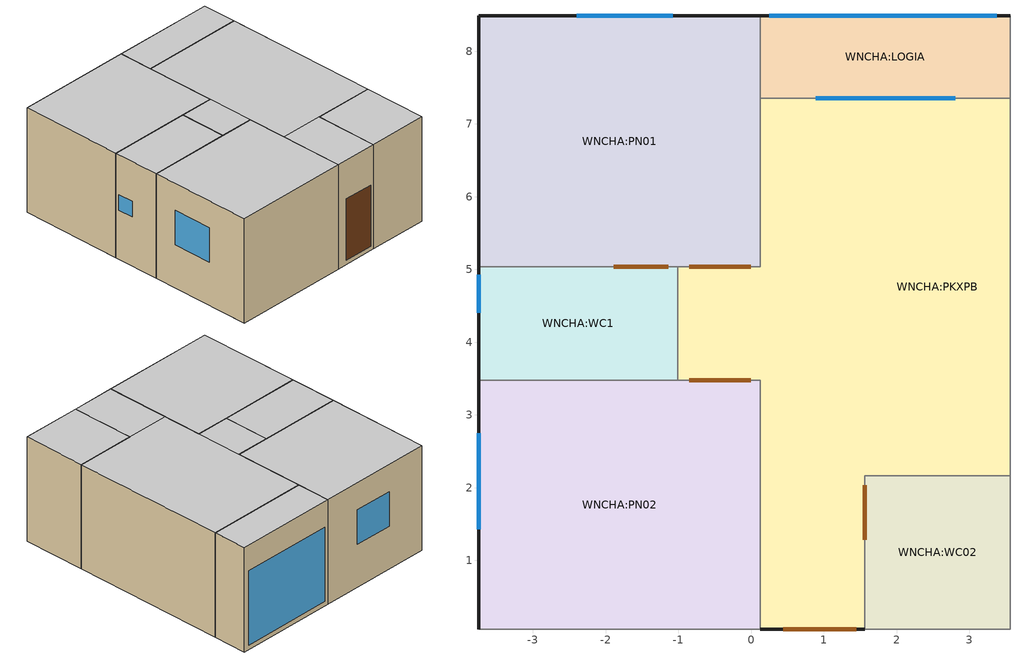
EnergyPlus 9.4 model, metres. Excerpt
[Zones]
WNCHA:PN02
 floor outside (Project external floor): 0.12,0.06 -3.75,0.06 -3.75,3.48 0.12,3.48 z0
 wall outside (250mm Example Extender Wall): -3.75,3.48 -3.75,0.06 z0:3.5
 wall to WNCHA:PKXPB (Partition Example - 140mm): 0.12,0.06 0.12,3.48 -1.01,3.48 z0:3.5
 wall to WNCHA:WC1 (Partition Example - 140mm): -1.01,3.48 -3.75,3.48 z0:3.5
 wall adiabatic (Partition Example-180mm): -3.75,0.06 0.12,0.06 z0:3.5
 window (Dbl LoE (e2=.1) Tint 6mm/13mm Arg - 1001): -3.75,2.75 -3.75,1.43 z1.44:2.6
 door inside (Project internal door): 0,3.48 -0.85,3.48 z0.15:2.2
 ceiling adiabatic (Project internal floor_Reversed): -3.75,0.06 0.12,0.06 0.12,3.48 -3.75,3.48 z3.5
WNCHA:PKXPB
 floor outside (Project external floor): 3.56,2.17 1.56,2.17 1.56,7.36 3.56,7.36 z0; 1.56,0.06 0.12,0.06 0.12,3.48 1.56,3.48 z0; 0.12,3.48 -1.01,3.48 -1.01,5.04 0.12,5.04 z0; 1.56,3.48 0.12,3.48 0.12,7.36 1.56,7.36 z0
 wall outside (Example Wall): 0.12,0.06 1.56,0.06 z0:3.5
 wall to WNCHA:WC02 (Partition Example - 140mm): 1.56,0.06 1.56,2.17 3.56,2.17 z0:3.5
 wall adiabatic (Partition Example-180mm): 3.56,2.17 3.56,7.36 z0:3.5
 wall to WNCHA:LOGIA (250mm Example Extender Wall): 3.56,7.36 0.12,7.36 z0:3.5
 wall to WNCHA:PN01 (Partition Example - 140mm): 0.12,7.36 0.12,5.04 -1.01,5.04 z0:3.5
 wall to WNCHA:WC1 (Partition Example - 140mm): -1.01,5.04 -1.01,3.48 z0:3.5
 window inside (Dbl LoE (e2=.1) Tint 6mm/13mm Arg - 1001): 2.81,7.36 0.89,7.36 z0.19:2.31
 door inside (Project internal door): 1.56,1.29 1.56,2.04 / 0,5.04 -0.85,5.04 z0.15:2.2
 door (Project external door): 0.44,0.06 1.44,0.06 z0.15:2.2
 ceiling adiabatic (Project internal floor_Reversed): -1.01,3.48 0.12,3.48 0.12,5.04 -1.01,5.04 z3.5; 0.12,0.06 1.56,0.06 1.56,2.17 0.12,2.17 z3.5; 0.12,2.17 3.56,2.17 3.56,7.36 0.12,7.36 z3.5
WNCHA:WC1
 floor outside (Project external floor): -1.01,3.48 -3.75,3.48 -3.75,5.04 -1.01,5.04 z0
 wall outside (250mm Example Extender Wall): -3.75,5.04 -3.75,3.48 z0:3.5
 wall to WNCHA:PN01 (Partition Example - 140mm_Rev): -1.01,5.04 -3.75,5.04 z0:3.5
 window (Dbl LoE (e2=.1) Tint 6mm/13mm Arg - 1001): -3.75,4.93 -3.75,4.41 z1.64:2.16
 door inside (Project internal door): -1.14,5.04 -1.89,5.04 z0.15:2.2
 ceiling adiabatic (Project internal floor_Reversed): -3.75,3.48 -1.01,3.48 -1.01,5.04 -3.75,5.04 z3.5
WNCHA:WC02
 floor outside (Project external floor): 3.56,0.06 1.56,0.06 1.56,2.17 3.56,2.17 z0
 wall adiabatic (Partition Example-180mm): 1.56,0.06 3.56,0.06 3.56,2.17 z0:3.5
 ceiling adiabatic (Project internal floor_Reversed): 1.56,0.06 3.56,0.06 3.56,2.17 1.56,2.17 z3.5
WNCHA:LOGIA
 floor outside (Project external floor): 3.56,7.36 0.12,7.36 0.12,8.49 3.56,8.49 z0
 wall outside (250mm Example Extender Wall): 3.56,8.49 0.12,8.49 z0:3.5
 wall to WNCHA:PN01 (250mm Example Extender Wall_Rev): 0.12,8.49 0.12,7.36 z0:3.5
 wall adiabatic (Partition Example-180mm): 3.56,7.36 3.56,8.49 z0:3.5
 window (Perfectly Clear - 1002): 3.38,8.49 0.25,8.49 z0.15:2.63
 ceiling adiabatic (Project internal floor_Reversed): 0.12,7.36 3.56,7.36 3.56,8.49 0.12,8.49 z3.5
WNCHA:PN01
 floor outside (Project external floor): 0.12,5.04 -3.75,5.04 -3.75,8.49 0.12,8.49 z0
 wall outside (250mm Example Extender Wall): 0.12,8.49 -3.75,8.49 -3.75,5.04 z0:3.5
 window (Dbl LoE (e2=.1) Tint 6mm/13mm Arg - 1001): -1.08,8.49 -2.4,8.49 z1.44:2.6
 ceiling adiabatic (Project internal floor_Reversed): -3.75,5.04 0.12,5.04 0.12,8.49 -3.75,8.49 z3.5
[Site:Location]
Untitled (01-01:31-12)  (01-01:31-12): Latitude=21.03; Longitude=105.8; Time Zone=7; Elevation {m}=6
[Site:GroundTemperature:BuildingSurface]
18, 18, 18, 18, 18, 18, 18, 18, 18, 18, 18, 18
[Site:GroundTemperature:Deep]
14, 14, 14, 14, 14, 14, 14, 14, 14, 14, 14, 14
[Site:GroundTemperature:Shallow]
14, 14, 14, 14, 14, 14, 14, 14, 14, 14, 14, 14
[Site:GroundTemperature:FCfactorMethod]
January FCfactorMethod ground temperature {C}=18.5; Februry FCfactorMethod ground temperature {C}=17.97; March FCfactorMethod ground temperature {C}=18.92; April FCfactorMethod ground temperature {C}=20.39; May FCfactorMethod ground temperature {C}=24.26; June FCfactorMethod ground temperature {C}=27.24; July FCfactorMethod ground temperature {C}=29.25; August FCfactorMethod ground temperature {C}=29.86; September FCfactorMethod ground temperature {C}=28.82; October FCfactorMethod ground temperature {C}=26.51; November FCfactorMethod ground temperature {C}=23.41; December FCfactorMethod ground temperature {C}=20.54
[Site:GroundReflectance]
0.2, 0.2, 0.2, 0.2, 0.2, 0.2, 0.2, 0.2, 0.2, 0.2, 0.2, 0.2
[Site:GroundReflectance:SnowModifier]
2, 2
[SizingPeriod:DesignDay] Day of Month=15; Humidity Condition Type=WetBulb; Barometric Pressure {N/M**2}=101252.9; Rain Indicator=No; Snow on ground indicator=No; Daylight Savings Time Indicator=No
Name | Month | Day Type -- used for schedules | Maximum Dry-Bulb Temperature {C} | Daily Dry-Bulb Temperature Range {C} | Wetbulb at Maximum Dry-Bulb{C} | Wind Speed {m/s} | Wind Direction {Degrees N=0, S=180} | Solar Model Indicator | Clearness {0.0 to 1.2} | Max Dry-Bulb {C} | Daily Temp Range {C} | Wet-Bulb at Max {C} | Wind Speed {M/Sec} | Clearness {0.0 to 1.2} - gives no sun (but does include long wave radiant heat exchange with sky)
Summer Design Day in Untitled (01-01:31-12) Jun | 6 | SummerDesignDay | 37.8 | 9 | 27.1 | 0 | 0 | ASHRAEClearSky | 0.98
Summer Design Day in Untitled (01-01:31-12) Jul | 7 | SummerDesignDay | 37 | 8.3 | 27.7 | 0 | 0 | ASHRAEClearSky | 0.98
Summer Design Day in Untitled (01-01:31-12) Aug | 8 | SummerDesignDay | 35.5 | 7.8 | 27.7 | 0 | 0 | ASHRAEClearSky | 0.98
Summer Design Day in Untitled (01-01:31-12) Sep | 9 | SummerDesignDay | 34.9 | 8.1 | 26.6 | 0 | 0 | ASHRAEClearSky | 0.98
Winter Design Day in Untitled (01-01:31-12) | 1 | WinterDesignDay |  |  |  |  | 50 |  |  | 10.1 | 0 | 10.1 | 2.6 | 0
[Site:Precipitation]
Type of Description=ScheduleAndDesignLevel; Design Annual Precipitation=0.75; Schedule Name for Irrigation Rates=Site Precipitation Schedule; Nominal Annual Precipitation=0.75
[Building]
NOXH1: North Axis=0; Terrain=Suburbs; Loads Convergence Tolerance=.04; Temperature Convergence Tolerance=.4; Solar Distribution=FullExterior; Maximum number of warmup days=25; Minimum number of warmup days=6
[Construction]
Project external floor: External Rendering_.025, MW Stone Wool (rolls)_.1025, Timber Flooring_.005
Project internal floor_Reversed: Cast Concrete (Dense)_.1
Partition Example - 140mm; Partition Example - 140mm_Rev: Cement/plaster/mortar - gypsum plaster_.015, Brick_.11, Cement/plaster/mortar - gypsum plaster_.015
Project internal door; Project external door: Painted Oak_.035
250mm Example Extender Wall; 250mm Example Extender Wall_Rev: Cement/plaster/mortar - cement plaster_.015, Brick_.22, Cement/plaster/mortar - cement plaster_.015
Partition Example-180mm: Cement/plaster/mortar - gypsum plaster_.015, Brick_.15, Cement/plaster/mortar - gypsum plaster_.015
Example Wall: Aerated Concrete Slab_.125, Aerated Concrete Slab_.055
Dbl LoE (e2=.1) Tint 6mm/13mm Arg - 1001: 44, 1004, 3
Perfectly Clear - 1002: 100
[WindowMaterial:Gas]
1004: Gas type (Air - Argon - Krypton - Xenon - SF6 - Custom)=Argon; Thickness {m}=.013
[WindowMaterial:Glazing] Optical data type {SpectralAverage or Spectral}=SpectralAverage; Dirt Correction Factor for Solar and Visible Transmittance=1
Name | Thickness {m} | Solar transmittance at normal incidence | Solar reflectance at normal incidence: front side | Solar reflectance at normal incidence: back side | Visible transmittance at normal incidence | Visible reflectance at normal incidence: front side | Visible reflectance at normal incidence: back side | IR transmittance at normal incidence | IR emissivity: front side | IR emissivity: back side | Conductivity {W/m-K}
3 | .006 | .775 | .071 | .071 | .881 | .08 | .08 | 0 | .84 | .84 | .9
44 | .006 | .36 | .093 | .2 | .5 | .035 | .054 | 0 | .84 | .1 | .9
100 | .003 | .99 | .005 | .005 | .99 | .005 | .005 | .99 | .005 | .005 | 5
[Material] Roughness=Rough; Thermal Emittance=0.9
Name | Thickness {m} | Conductivity {w/m-K} | Density {kg/m3} | Specific Heat {J/kg-K} | Solar Absorptance | Visible Absorptance
External Rendering_.025 | .025 | 0.5 | 1300 | 1000 | 0.7 | 0.7
MW Stone Wool (rolls)_.1025 | .1025 | 0.04 | 30 | 840 | 0.6 | 0.6
Timber Flooring_.005 | .005 | 0.14 | 650 | 1200 | 0.78 | 0.78
Cast Concrete (Dense)_.1 | .1 | 1.4 | 2100 | 840 | 0.6 | 0.6
Cement/plaster/mortar - gypsum plaster_.015 | .015 | 0.51 | 1120 | 960 | 0.6 | 0.6
Brick_.11 | .11 | 0.72 | 1920 | 840 | 0.6 | 0.6
Painted Oak_.035 | .035 | 0.19 | 700 | 2390 | 0.5 | 0.5
Cement/plaster/mortar - cement plaster_.015 | .015 | 0.72 | 1760 | 840 | 0.6 | 0.6
Brick_.22 | .22 | 0.72 | 1920 | 840 | 0.6 | 0.6
Brick_.15 | .15 | 0.72 | 1920 | 840 | 0.6 | 0.6
Aerated Concrete Slab_.125 | .125 | 0.16 | 500 | 840 | 0.6 | 0.6
Aerated Concrete Slab_.055 | .055 | 0.16 | 500 | 840 | 0.6 | 0.6
[RoofIrrigation]
Type of Description=Schedule; Schedule Name for Irrigation Rates=Roof Irrigation Schedule
[Zone] Relative North (to building)=0; Zone Type=1; Zone multiplier=1; Zone inside convection algorithm=TARP; Part Of Total Floor Area=Yes
Name | Zone volume | Floor Area
WNCHA:PN02 | 38.7695 | 11.573
WNCHA:PKXPB | 68.8868 | 20.5632
WNCHA:WC02 | 11.9871 | 3.5783
WNCHA:WC1 | 11.5119 | 3.4364
WNCHA:PN01 | 37.0346 | 11.0551
WNCHA:LOGIA | 8.1442 | 2.4311
[PEOPLE]
People WNCHA:PN02: WNCHA:PN02, Dwell_DomBed_Occ, People/Area, 0.0229388, .3, AutoCalculate, Activity Schedule 3096, 3.82e-08, Yes, ZoneAveraged, Work efficiency, ClothingInsulationSchedule, Clothing Schedule 3096, Copy of Default Air Velocity for Comfort Calculations, Fanger, AdaptiveASH55, AdaptiveCEN15251
People WNCHA:PKXPB: WNCHA:PKXPB, Res_Occ, People/Area, .034, .3, AutoCalculate, Activity Schedule 3104, 3.82e-08, Yes, ZoneAveraged, Work efficiency, ClothingInsulationSchedule, Clothing Schedule 3104, Copy of Default Air Velocity for Comfort Calculations, Fanger, AdaptiveASH55, AdaptiveCEN15251
People WNCHA:WC02: WNCHA:WC02, Dwell_DomBath_Occ, People/Area, 0.0187368, .3, AutoCalculate, Activity Schedule 3117, 3.82e-08, Yes, ZoneAveraged, Work efficiency, ClothingInsulationSchedule, Clothing Schedule 3117, Default Air Velocity for Comfort Calculations, Fanger, AdaptiveASH55, AdaptiveCEN15251
People WNCHA:WC1: WNCHA:WC1, Dwell_DomBath_Occ, People/Area, 0.0187368, .3, AutoCalculate, Activity Schedule 3124, 3.82e-08, Yes, ZoneAveraged, Work efficiency, ClothingInsulationSchedule, Clothing Schedule 3124, Default Air Velocity for Comfort Calculations, Fanger, AdaptiveASH55, AdaptiveCEN15251
People WNCHA:PN01: WNCHA:PN01, Dwell_DomBed_Occ, People/Area, 0.0229388, .3, AutoCalculate, Activity Schedule 3131, 3.82e-08, Yes, ZoneAveraged, Work efficiency, ClothingInsulationSchedule, Clothing Schedule 3131, Copy of Default Air Velocity for Comfort Calculations, Fanger, AdaptiveASH55, AdaptiveCEN15251
People WNCHA:LOGIA: WNCHA:LOGIA, Res_Occ, People/Area, .034, .3, AutoCalculate, Activity Schedule 3140, 3.82e-08, Yes, ZoneAveraged, Work efficiency, ClothingInsulationSchedule, Clothing Schedule 3140, Default Air Velocity for Comfort Calculations, Fanger, AdaptiveASH55, AdaptiveCEN15251
[Lights] Design Level calculation method=Watts/Area; Return Air Fraction=0; Radiant fraction=.42; Fraction Visible=.18; Fraction Replaceable=1
Name | Zone | Lighting SCHEDULE | Watts per Zone Area {W/m2} | LightsEndUseKey
WNCHA:PN02 General lighting | WNCHA:PN02 | Dwell_DomBed_Light | 4 | ELECTRIC EQUIPMENT#WNCHA:PN02#GeneralLights
WNCHA:PKXPB General lighting | WNCHA:PKXPB | Res_Ltg | 4 | ELECTRIC EQUIPMENT#WNCHA:PKXPB#GeneralLights
WNCHA:WC02 General lighting | WNCHA:WC02 | Dwell_DomBath_Light | 6 | ELECTRIC EQUIPMENT#WNCHA:WC02#GeneralLights
WNCHA:WC1 General lighting | WNCHA:WC1 | Dwell_DomBath_Light | 6 | ELECTRIC EQUIPMENT#WNCHA:WC1#GeneralLights
WNCHA:PN01 General lighting | WNCHA:PN01 | Dwell_DomBed_Light | 4 | ELECTRIC EQUIPMENT#WNCHA:PN01#GeneralLights
WNCHA:LOGIA General lighting | WNCHA:LOGIA | Res_Ltg | 4 | ELECTRIC EQUIPMENT#WNCHA:LOGIA#GeneralLights
[OtherEquipment] Fuel Type=Electricity; Design Level calculation method=Watts/Area; Latent fraction=0; Fraction Lost=0; Carbon Dioxide Generation Rate=0; End-use category=General
Name | Zone | Equipment SCHEDULE | Watts per Zone Area {watts/m2} | Radiant fraction
WNCHA:PN02 Equipment gain | WNCHA:PN02 | Dwell_DomBed_Equip | 3.58 | .2
WNCHA:PKXPB Equipment gain | WNCHA:PKXPB | Res_Eqp | 4.5 | 0
WNCHA:WC02 Equipment gain | WNCHA:WC02 | Dwell_DomBath_Equip | 1.67 | .2
WNCHA:WC1 Equipment gain | WNCHA:WC1 | Dwell_DomBath_Equip | 1.67 | .2
WNCHA:PN01 Equipment gain | WNCHA:PN01 | Dwell_DomBed_Equip | 3.58 | .2
WNCHA:LOGIA Equipment gain | WNCHA:LOGIA | Res_Eqp | 4.5 | 0
[ZoneInfiltration:DesignFlowRate] Infiltration SCHEDULE=On 24/7; Design Volume Flow Rate calculation method=Flow/zone; Constant Term Coefficient=1; Temperature Term Coefficient=0; Velocity Term Coefficient=0; Velocity Squared Term Coefficient=0
Name | Zone | Design Volume Flow Rate (m3/s)
WNCHA:PN02 Infiltration | WNCHA:PN02 | .007539
WNCHA:PKXPB Infiltration | WNCHA:PKXPB | .013395
WNCHA:WC02 Infiltration | WNCHA:WC02 | .002331
WNCHA:WC1 Infiltration | WNCHA:WC1 | .002238
WNCHA:PN01 Infiltration | WNCHA:PN01 | .007201
WNCHA:LOGIA Infiltration | WNCHA:LOGIA | .001584
[ZoneVentilation:DesignFlowRate] Design Volume Flow Rate calculation method=Flow/zone; Vent type - no fan energy=NATURAL; Pressure rise (Pa)=0; Total efficiency (0-1)=1; Constant Term Coefficient=1; Temperature Term Coefficient=0; Velocity Term Coefficient=0; Velocity Squared Term Coefficient=0; Minimum indoor temperature (degC)=-100; Maximum Indoor Temperature {C}=100; Max temperature difference for operation=0; Minimum outdoor Temperature (degC)=-100; Maximum outdoor Temperature {C}=100; Maximum WindSpeed {m/s}=40
Name | Zone | Natural Ventilation SCHEDULE | Natural ventilation rate (m3/s)
WNCHA:PN02 Nat Vent | WNCHA:PN02 | Dwell_DomBed_Occ | .005385
WNCHA:PKXPB Nat Vent | WNCHA:PKXPB | Res_NatVent | .057406
WNCHA:PN01 Nat Vent | WNCHA:PN01 | Dwell_DomBed_Occ | .005144
WNCHA:LOGIA Nat Vent | WNCHA:LOGIA | Res_NatVent | .001131
[WaterUse:Equipment] DHW SCHEDULE=Dwell_DomBath_Occ
Name | Peak Volumetric Flow Rate {m3/s} | Target Temperature Schedule | Hot Water Supply Temperature Schedule | Cold Water Supply Temperature Schedule | Zone
DHW WNCHA:WC02 | 1.38633e-07 | DHW Supply Temperature WNCHA:WC02 | DHW Supply Temperature WNCHA:WC02 | DHW Mains Temperature WNCHA:WC02 | WNCHA:WC02
DHW WNCHA:WC1 | 1.33135e-07 | DHW Supply Temperature WNCHA:WC1 | DHW Supply Temperature WNCHA:WC1 | DHW Mains Temperature WNCHA:WC1 | WNCHA:WC1
[Sizing:Zone] Zone Cooling Design Supply Air Temperature Input Method=SupplyAirTemperature; Zone Cooling Design Supply Air Temperature (C)=12; Zone Cooling Design Supply Air Temperature Difference=0; Zone Heating Design Supply Air Temperature Input Method=SupplyAirTemperature; Zone Heating Design Supply Air Temperature (C)=35; Zone Heating Design Supply Air Temperature Difference=0; Zone Cooling Design Supply Air Humidity Ratio (kgWater/kgDryAir)=0.0077; Zone Heating Design Supply Air Humidity Ratio (kgWater/kgDryAir)=0.0156; Zone Heating Sizing Factor=1.25; Zone Cooling Sizing Factor=1.15; Cooling Design Air Flow Method=DesignDay; Cooling Minimum Air Flow Fraction=0; Heating Design Air Flow Method=DesignDay
Name | Design Specification Zone Air Distribution Object
WNCHA:PN02 | WNCHA:PN02
WNCHA:PKXPB | WNCHA:PKXPB
WNCHA:PN01 | WNCHA:PN01
[DesignSpecification:ZoneAirDistribution] Zone Air Distribution Effectiveness in Cooling Mode (dimensionless)=1; Zone Air Distribution Effectiveness in Heating Mode (dimensionless)=1
WNCHA:PN02; WNCHA:PKXPB; WNCHA:PN01
[ZoneControl:Thermostat]
WNCHA:PN02 Thermostat: WNCHA:PN02, Zone Control Type Sched, ThermostatSetpoint:DualSetpoint, Dual Setpoint - Zone WNCHA:PN02
WNCHA:PKXPB Thermostat: WNCHA:PKXPB, Zone Control Type Sched, ThermostatSetpoint:DualSetpoint, Dual Setpoint - Zone WNCHA:PKXPB
WNCHA:PN01 Thermostat: WNCHA:PN01, Zone Control Type Sched, ThermostatSetpoint:DualSetpoint, Dual Setpoint - Zone WNCHA:PN01
[ThermostatSetpoint:DualSetpoint]
Dual Setpoint - Zone WNCHA:PN02: WNCHA:PN02 Heating Setpoint Schedule, WNCHA:PN02 Cooling SP Sch
Dual Setpoint - Zone WNCHA:PKXPB: WNCHA:PKXPB Heating Setpoint Schedule, WNCHA:PKXPB Cooling SP Sch
Dual Setpoint - Zone WNCHA:PN01: WNCHA:PN01 Heating Setpoint Schedule, WNCHA:PN01 Cooling SP Sch
[Zone equipment]
WNCHA:PN02: WNCHA:PN02 Ideal Loads Air
WNCHA:PKXPB: WNCHA:PKXPB Ideal Loads Air
WNCHA:PN01: WNCHA:PN01 Ideal Loads Air
[ZoneHVAC:IdealLoadsAirSystem] Maximum Heating Supply Air Temperature {C}=35; Minimum Cooling Supply Air Temperature {C}=12; Maximum Heating Supply Air Humidity Ratio {kg-H2O/kg-air}=0.0156; Minimum Cooling Supply Air Humidity Ratio {kg-H2O/kg-air}=0.0077; Maximum Heating Air Flow Rate {m3/s}=0; Cooling Limit=LimitFlowRateAndCapacity; Maximum Cooling Air Flow Rate {m3/s}=Autosize; Maximum Total Cooling Capacity=Autosize; Dehumidification Control Type=None; Humidification Control Type=None; Outdoor Air Economizer Type=NoEconomizer; Heat Recovery Type=None
Name | Heating Availability Schedule | Cooling availability schedule
WNCHA:PN02 Ideal Loads Air | WNCHA:PN02 Heating Availability Sch | WNCHA:PN02 Cooling Availability Sch
WNCHA:PKXPB Ideal Loads Air | WNCHA:PKXPB Heating Availability Sch | WNCHA:PKXPB Cooling Availability Sch
WNCHA:PN01 Ideal Loads Air | WNCHA:PN01 Heating Availability Sch | WNCHA:PN01 Cooling Availability Sch
[Schedule:Compact]
Roof Irrigation Schedule: Any Number, Through: 12/31, For: AllDays, Until: 24:00, .00007
Site Precipitation Schedule; On 24/7: Any Number, Through: 12/31, For: AllDays, Until: 24:00, 1
Work efficiency; WNCHA:PN02 Heating Availability Sch; WNCHA:PKXPB Heating Availability Sch; WNCHA:PN01 Heating Availability Sch: Any Number, Through: 12/31, For: AllDays, Until: 24:00, 0
Dwell_DomBed_Occ: Fraction, Through: 31 Dec, For: Weekdays SummerDesignDay, Until: 07:00, 1, Until: 08:00, 0.5, Until: 09:00, 0.25, Until: 22:00, 0, Until: 23:00, 0.25, Until: 24:00, 0.75, For: Weekends, Until: 07:00, 1, Until: 08:00, 0.5, Until: 09:00, 0.25, Until: 22:00, 0, Until: 23:00, 0.25, Until: 24:00, 0.75, For: Holidays, Until: 07:00, 1, Until: 08:00, 0.5, Until: 09:00, 0.25, Until: 22:00, 0, Until: 23:00, 0.25, Until: 24:00, 0.75, For: WinterDesignDay AllOtherDays, Until: 24:00, 0
Dwell_DomBed_Light; Dwell_DomBath_Light: Fraction, Through: 31 Dec, For: Weekdays SummerDesignDay, Until: 07:00, 0, Until: 10:00, 1, Until: 19:00, 0, Until: 23:00, 1, Until: 24:00, 0, For: Weekends, Until: 07:00, 0, Until: 10:00, 1, Until: 19:00, 0, Until: 23:00, 1, Until: 24:00, 0, For: Holidays, Until: 07:00, 0, Until: 10:00, 1, Until: 19:00, 0, Until: 23:00, 1, Until: 24:00, 0, For: WinterDesignDay AllOtherDays, Until: 24:00, 0
Dwell_DomBed_Equip: Fraction, Through: 31 Dec, For: Weekdays SummerDesignDay, Until: 07:00, 0.06993, Until: 08:00, 0.53497, Until: 09:00, 1, Until: 10:00, 0.53497, Until: 17:00, 0.06993, Until: 18:00, 0.30245, Until: 19:00, 0.53497, Until: 20:00, 0.76748, Until: 22:00, 1, Until: 23:00, 0.76748, Until: 24:00, 0.30245, For: Weekends, Until: 07:00, 0.06993, Until: 08:00, 0.53497, Until: 09:00, 1, Until: 10:00, 0.53497, Until: 17:00, 0.06993, Until: 18:00, 0.30245, Until: 19:00, 0.53497, Until: 20:00, 0.76748, Until: 22:00, 1, Until: 23:00, 0.76748, Until: 24:00, 0.30245, For: Holidays, Until: 07:00, 0.06993, Until: 08:00, 0.53497, Until: 09:00, 1, Until: 10:00, 0.53497, Until: 17:00, 0.06993, Until: 18:00, 0.30245, Until: 19:00, 0.53497, Until: 20:00, 0.76748, Until: 22:00, 1, Until: 23:00, 0.76748, Until: 24:00, 0.30245, For: WinterDesignDay AllOtherDays, Until: 24:00, 0
Dwell_DomBath_Occ: Fraction, Through: 31 Dec, For: Weekdays SummerDesignDay, Until: 07:00, 0, Until: 10:00, 1, Until: 19:00, 0, Until: 23:00, 0.2, Until: 24:00, 0, For: Weekends, Until: 07:00, 0, Until: 10:00, 1, Until: 19:00, 0, Until: 23:00, 0.2, Until: 24:00, 0, For: Holidays, Until: 07:00, 0, Until: 10:00, 1, Until: 19:00, 0, Until: 23:00, 0.2, Until: 24:00, 0, For: WinterDesignDay AllOtherDays, Until: 24:00, 0
Dwell_DomBath_Equip: Fraction, Through: 31 Dec, For: Weekdays SummerDesignDay, Until: 06:00, 0.05997, Until: 07:00, 0.29498, Until: 09:00, 1, Until: 10:00, 0.29498, Until: 18:00, 0.05997, Until: 19:00, 0.52999, Until: 21:00, 1, Until: 22:00, 0.34198, Until: 24:00, 0.05997, For: Weekends, Until: 24:00, 0.05997, For: Holidays, Until: 24:00, 0.05997, For: WinterDesignDay AllOtherDays, Until: 24:00, 0
Default Air Velocity for Comfort Calculations: Any Number, Through: 12/31, For: AllDays, Until: 24:00, 0.137
Activity Schedule 3096; Activity Schedule 3131: Any Number, Through: 12/31, For: AllDays, Until: 24:00, 81
Clothing Schedule 3096; Clothing Schedule 3104; Clothing Schedule 3117; Clothing Schedule 3124; Clothing Schedule 3131; Clothing Schedule 3140: Any Number, Through: 4/1, For: AllDays, Until: 24:00, 1, Through: 9/30, For: AllDays, Until: 24:00, .5, Through: 12/31, For: AllDays, Until: 24:00, 1
Activity Schedule 3104; Activity Schedule 3140: Any Number, Through: 12/31, For: AllDays, Until: 24:00, 130
Activity Schedule 3117; Activity Schedule 3124: Any Number, Through: 12/31, For: AllDays, Until: 24:00, 108
DHW Supply Temperature WNCHA:WC02; DHW Supply Temperature WNCHA:WC1: Temperature, Through: 12/31, For: AllDays, Until: 24:00, 65
DHW Mains Temperature WNCHA:WC02; DHW Mains Temperature WNCHA:WC1: Temperature, Through: 12/31, For: AllDays, Until: 24:00, 10
WNCHA:PN02 Heating Setpoint Schedule; WNCHA:PKXPB Heating Setpoint Schedule; WNCHA:PN01 Heating Setpoint Schedule: Any Number, Through: 12/31, For: AllDays, Until: 24:00, -50
WNCHA:PN02 Cooling SP Sch; WNCHA:PN01 Cooling SP Sch: Temperature, Through: 31 Dec, For: Weekdays SummerDesignDay, Until: 09:00, 26, Until: 20:00, 100, Until: 24:00, 26, For: Weekends, Until: 09:00, 26, Until: 20:00, 100, Until: 24:00, 26, For: Holidays, Until: 09:00, 26, Until: 20:00, 100, Until: 24:00, 26, For: WinterDesignDay AllOtherDays, Until: 24:00, 100
WNCHA:PN02 Cooling Availability Sch; WNCHA:PN01 Cooling Availability Sch: Temperature, Through: 31 Dec, For: Weekdays SummerDesignDay, Until: 09:00, 1, Until: 20:00, 0, Until: 24:00, 1, For: Weekends, Until: 09:00, 1, Until: 20:00, 0, Until: 24:00, 1, For: Holidays, Until: 09:00, 1, Until: 20:00, 0, Until: 24:00, 1, For: WinterDesignDay AllOtherDays, Until: 24:00, 0
[SCHEDULE:COMPACT]
Res_Occ: Fraction, Through: 31 Dec, For: Weekdays, Until: 5:00, 0.95, Until: 6:00, 0.85, Until: 7:00, 0.75, Until: 8:00, 0.55, Until: 9:00, 0.4, Until: 11:00, 0.35, Until: 12:00, 0.45, Until: 15:00, 0.35, Until: 16:00, 0.45, Until: 17:00, 0.6, Until: 18:00, 0.75, Until: 19:00, 0.9, Until: 22:00, 0.95, Until: 23:00, 0.98, Until: 24:00, 0.95, For: Weekends, Until: 5:00, 0.98, Until: 6:00, 0.88, Until: 7:00, 0.78, Until: 8:00, 0.65, Until: 9:00, 0.5, Until: 11:00, 0.45, Until: 12:00, 0.55, Until: 15:00, 0.45, Until: 16:00, 0.55, Until: 17:00, 0.7, Until: 18:00, 0.85, Until: 23:00, 0.1, Until: 24:00, 0.98, For: Holidays, Until: 5:00, 0.98, Until: 6:00, 0.88, Until: 7:00, 0.78, Until: 8:00, 0.65, Until: 9:00, 0.5, Until: 11:00, 0.45, Until: 12:00, 0.55, Until: 15:00, 0.45, Until: 16:00, 0.55, Until: 17:00, 0.7, Until: 18:00, 0.85, Until: 23:00, 0.1, Until: 24:00, 0.98, For: AllOtherDays, Until: 09:00, 0, Until: 22:00, 1, Until: 24:00, 0
Res_Ltg: Fraction, Through: 31 Dec, For: Weekdays, Until: 4:00, 0.2, Until: 5:00, 0.25, Until: 6:00, 0.35, Until: 7:00, 0.3, Until: 8:00, 0.15, Until: 11:00, 0.1, Until: 12:00, 0.25, Until: 15:00, 0.1, Until: 16:00, 0.2, Until: 17:00, 0.35, Until: 18:00, 0.55, Until: 19:00, 0.75, Until: 21:00, 0.85, Until: 22:00, 0.75, Until: 23:00, 0.45, Until: 24:00, 0.2, For: Weekends, Until: 4:00, 0.22, Until: 5:00, 0.27, Until: 6:00, 0.37, Until: 7:00, 0.32, Until: 8:00, 0.2, Until: 11:00, 0.15, Until: 12:00, 0.2, Until: 15:00, 0.15, Until: 16:00, 0.25, Until: 17:00, 0.4, Until: 18:00, 0.6, Until: 19:00, 0.8, Until: 21:00, 0.9, Until: 22:00, 0.8, Until: 23:00, 0.47, Until: 24:00, 0.22, For: Holidays, Until: 4:00, 0.22, Until: 5:00, 0.27, Until: 6:00, 0.37, Until: 7:00, 0.32, Until: 8:00, 0.2, Until: 11:00, 0.15, Until: 12:00, 0.2, Until: 15:00, 0.15, Until: 16:00, 0.25, Until: 17:00, 0.4, Until: 18:00, 0.6, Until: 19:00, 0.8, Until: 21:00, 0.9, Until: 22:00, 0.8, Until: 23:00, 0.47, Until: 24:00, 0.22, For: AllOtherDays, Until: 09:00, 0, Until: 22:00, 1, Until: 24:00, 0
Res_Eqp: Fraction, Through: 31 Dec, For: Weekdays, Until: 4:00, 0.35, Until: 5:00, 0.4, Until: 6:00, 0.55, Until: 7:00, 0.5, Until: 8:00, 0.35, Until: 10:00, 0.35, Until: 11:00, 0.35, Until: 12:00, 0.45, Until: 15:00, 0.35, Until: 16:00, 0.45, Until: 17:00, 0.55, Until: 18:00, 0.7, Until: 19:00, 0.8, Until: 21:00, 0.85, Until: 22:00, 0.8, Until: 23:00, 0.6, Until: 24:00, 0.35, For: Weekends, Until: 4:00, 0.37, Until: 5:00, 0.42, Until: 6:00, 0.57, Until: 7:00, 0.52, Until: 8:00, 0.4, Until: 10:00, 0.35, Until: 11:00, 0.4, Until: 12:00, 0.5, Until: 15:00, 0.4, Until: 16:00, 0.5, Until: 17:00, 0.6, Until: 18:00, 0.75, Until: 19:00, 0.85, Until: 21:00, 0.9, Until: 22:00, 0.85, Until: 23:00, 0.62, Until: 24:00, 0.37, For: Holidays, Until: 4:00, 0.37, Until: 5:00, 0.42, Until: 6:00, 0.57, Until: 7:00, 0.52, Until: 8:00, 0.4, Until: 10:00, 0.35, Until: 11:00, 0.4, Until: 12:00, 0.5, Until: 15:00, 0.4, Until: 16:00, 0.5, Until: 17:00, 0.6, Until: 18:00, 0.75, Until: 19:00, 0.85, Until: 21:00, 0.9, Until: 22:00, 0.85, Until: 23:00, 0.62, Until: 24:00, 0.37, For: AllOtherDays, Until: 09:00, 0, Until: 22:00, 1, Until: 24:00, 0
Res_NatVent: Fraction, Through: 31 Dec, For: Weekdays, Until: 4:00, 0.5, Until: 5:00, 0.6, Until: 6:00, 0.7, Until: 7:00, 0.75, Until: 8:00, 0.6, Until: 9:00, 0.45, Until: 11:00, 0.4, Until: 12:00, 0.45, Until: 15:00, 0.4, Until: 16:00, 0.5, Until: 17:00, 0.65, Until: 18:00, 0.8, Until: 19:00, 0.9, Until: 21:00, 0.95, Until: 22:00, 0.85, Until: 23:00, 0.65, Until: 24:00, 0.5, For: Weekends, Until: 4:00, 0.5, Until: 5:00, 0.6, Until: 6:00, 0.7, Until: 7:00, 0.75, Until: 8:00, 0.6, Until: 9:00, 0.45, Until: 11:00, 0.4, Until: 12:00, 0.45, Until: 15:00, 0.4, Until: 16:00, 0.5, Until: 17:00, 0.65, Until: 18:00, 0.8, Until: 19:00, 0.9, Until: 21:00, 0.95, Until: 22:00, 0.85, Until: 23:00, 0.65, Until: 24:00, 0.5, For: Holidays, Until: 4:00, 0.5, Until: 5:00, 0.6, Until: 6:00, 0.7, Until: 7:00, 0.75, Until: 8:00, 0.6, Until: 9:00, 0.45, Until: 11:00, 0.4, Until: 12:00, 0.45, Until: 15:00, 0.4, Until: 16:00, 0.5, Until: 17:00, 0.65, Until: 18:00, 0.8, Until: 19:00, 0.9, Until: 21:00, 0.95, Until: 22:00, 0.85, Until: 23:00, 0.65, Until: 24:00, 0.5, For: AllOtherDays, Until: 09:00, 0, Until: 22:00, 1, Until: 24:00, 0
Copy of Default Air Velocity for Comfort Calculations: Any Number, Through: 31 Dec, For: Weekdays, Until: 8:00, 0.2, Until: 17:00, 0.3, Until: 22:00, 0.6, Until: 24:00, 0.2, For: Weekends, Until: 8:00, 0.2, Until: 17:00, 0.3, Until: 22:00, 0.6, Until: 24:00, 0.2, For: Holidays, Until: 8:00, 0.2, Until: 17:00, 0.3, Until: 22:00, 0.6, Until: 24:00, 0.2, For: AllOtherDays, Until: 24:00, 0.1
WNCHA:PKXPB Cooling SP Sch: Temperature, Through: 31 Dec, For: Weekdays, Until: 5:00, 28, Until: 6:00, 28, Until: 7:00, 28, Until: 8:00, 28, Until: 15:00, 28, Until: 16:00, 28, Until: 17:00, 28, Until: 18:00, 26, Until: 19:00, 26, Until: 21:00, 26, Until: 22:00, 26, Until: 23:00, 26, Until: 24:00, 28, For: Weekends, Until: 5:00, 28, Until: 6:00, 28, Until: 7:00, 28, Until: 8:00, 28, Until: 15:00, 28, Until: 16:00, 28, Until: 17:00, 28, Until: 18:00, 26, Until: 19:00, 26, Until: 21:00, 26, Until: 22:00, 26, Until: 23:00, 26, Until: 24:00, 28, For: Holidays, Until: 5:00, 28, Until: 6:00, 28, Until: 7:00, 28, Until: 8:00, 28, Until: 15:00, 28, Until: 16:00, 28, Until: 17:00, 28, Until: 18:00, 26, Until: 19:00, 26, Until: 21:00, 26, Until: 22:00, 26, Until: 23:00, 26, Until: 24:00, 28, For: AllOtherDays, Until: 09:00, 100, Until: 22:00, 26, Until: 24:00, 100
WNCHA:PKXPB Cooling Availability Sch: Temperature, Through: 31 Dec, For: Weekdays, Until: 5:00, 1, Until: 6:00, 1, Until: 7:00, 1, Until: 8:00, 1, Until: 15:00, 1, Until: 16:00, 1, Until: 17:00, 1, Until: 18:00, 1, Until: 19:00, 1, Until: 21:00, 1, Until: 22:00, 1, Until: 23:00, 1, Until: 24:00, 1, For: Weekends, Until: 5:00, 1, Until: 6:00, 1, Until: 7:00, 1, Until: 8:00, 1, Until: 15:00, 1, Until: 16:00, 1, Until: 17:00, 1, Until: 18:00, 1, Until: 19:00, 1, Until: 21:00, 1, Until: 22:00, 1, Until: 23:00, 1, Until: 24:00, 1, For: Holidays, Until: 5:00, 1, Until: 6:00, 1, Until: 7:00, 1, Until: 8:00, 1, Until: 15:00, 1, Until: 16:00, 1, Until: 17:00, 1, Until: 18:00, 1, Until: 19:00, 1, Until: 21:00, 1, Until: 22:00, 1, Until: 23:00, 1, Until: 24:00, 1, For: AllOtherDays, Until: 09:00, 0, Until: 22:00, 1, Until: 24:00, 0
[Schedule:Day:Hourly]
Summer Control Type Day Sch; Winter Control Type Day Sch: Control Type, 4, 4, 4, 4, 4, 4, 4, 4, 4, 4, 4, 4, 4, 4, 4, 4, 4, 4, 4, 4, 4, 4, 4, 4
[Schedule:Week:Daily]
Summer Control Type Week Sch: Summer Control Type Day Sch, Summer Control Type Day Sch, Summer Control Type Day Sch, Summer Control Type Day Sch, Summer Control Type Day Sch, Summer Control Type Day Sch, Summer Control Type Day Sch, Summer Control Type Day Sch, Summer Control Type Day Sch, Summer Control Type Day Sch, Summer Control Type Day Sch, Summer Control Type Day Sch
Winter Control Type Week Sch: Winter Control Type Day Sch, Winter Control Type Day Sch, Winter Control Type Day Sch, Winter Control Type Day Sch, Winter Control Type Day Sch, Winter Control Type Day Sch, Winter Control Type Day Sch, Winter Control Type Day Sch, Winter Control Type Day Sch, Winter Control Type Day Sch, Winter Control Type Day Sch, Winter Control Type Day Sch
[Schedule:Year]
Zone Control Type Sched: Control Type, Winter Control Type Week Sch, 1, 1, 3, 31, Summer Control Type Week Sch, 4, 1, 9, 30, Winter Control Type Week Sch, 10, 1, 12, 31
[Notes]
Geometry convention template : External measurements
Zone geometry and surface areas : 2-Outer
Zone volume calculation method : 1-Inner
Zone floor area calculation method : 1-Inner
Window to wall ratio method : 1-Inner
Hourly weather file: C:\ProgramData\DesignBuilder\Weather Data\VNM_HANOI_IWEC.epw
